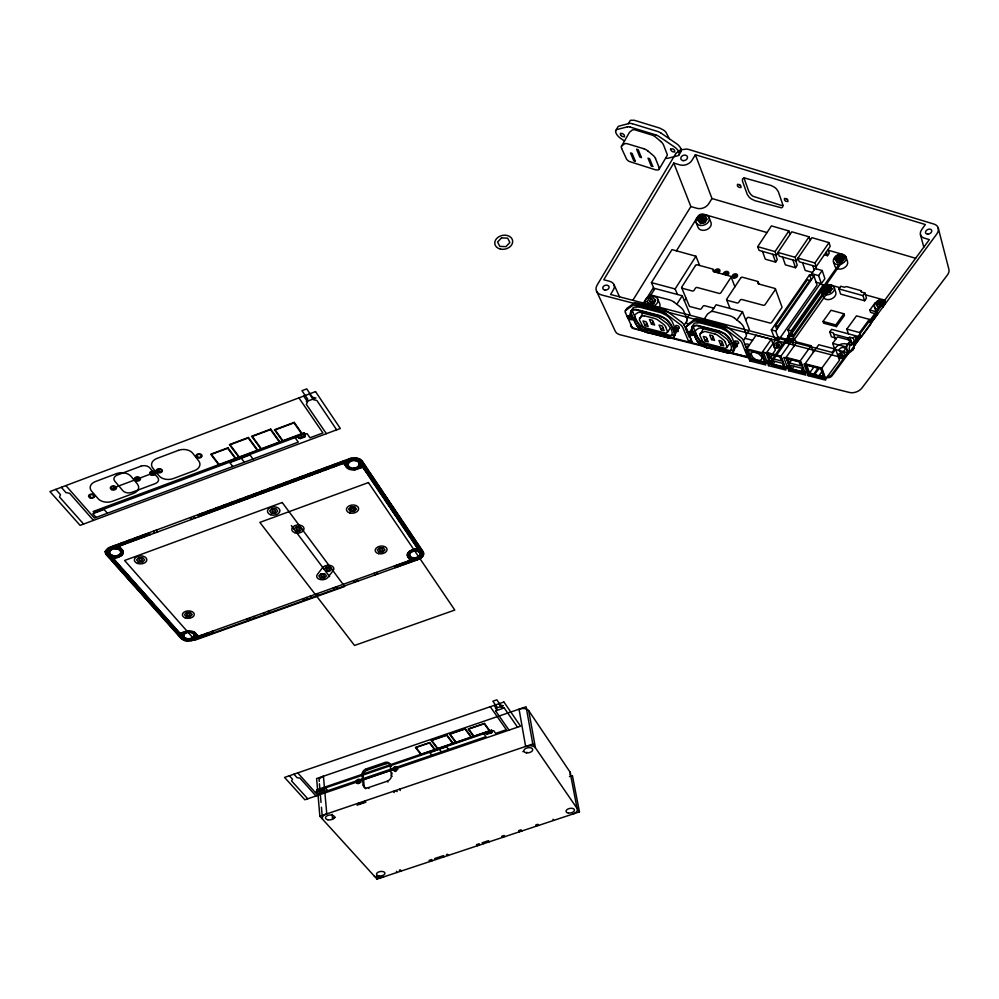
<?xml version="1.0" encoding="UTF-8"?>
<svg xmlns="http://www.w3.org/2000/svg" width="999" height="999" viewBox="0 0 999 999"><rect width="100%" height="100%" fill="white"/><g stroke="black" fill="none" stroke-linecap="round" stroke-linejoin="round"><path stroke-width="1.5" d="M693.056 333.778L692.831 333.379A9.241 6.581 -17.3 0 0 691.146 332.018L688.224 331.593L688.561 333.604A9.278 6.618 -17.7 0 0 690.247 334.965C693.418 336.863 694.567 333.341 690.996 333.991A6.319 4.508 -17.7 0 1 689.51 332.779L689.335 332.505A2.11 1.511 -17.6 0 1 689.173 331.855L689.56 331.418M737.324 345.142L737.112 344.742A9.153 6.419 -18.4 0 0 735.489 343.406L732.629 342.994L732.904 344.98A9.191 6.456 -18.8 0 0 734.527 346.316C737.587 348.201 738.848 344.63 735.289 345.342A6.269 4.396 -18.8 0 1 733.853 344.156L733.691 343.893A2.098 1.474 -18.6 0 1 733.541 343.256L733.94 342.819M630.669 312.337C630.681 308.978 634.952 308.916 637.3 309.702L659.34 315.434L664.01 317.632A32.592 23.414 -15.9 0 1 667.532 320.342C672.552 324.712 680.244 340.209 668.331 337.662L646.64 332.13L641.97 329.97A33.042 23.976 -17.1 0 1 638.398 327.285L635.501 323.713L630.981 313.761M628.371 316.233L630.381 316.396M691.558 328.047L693.056 325.936L697.252 325.674L719.255 331.368L723.726 333.491A32.005 22.527 -17.5 0 1 727.072 336.126C730.456 340.372 735.376 346.915 732.929 352.247A2.335 1.636 -18.4 0 1 732.105 352.822L728.795 353.171A11.926 8.379 -18.5 0 1 727.284 352.884L707.192 347.777M615.734 130.956L615.771 130.807A2.285 1.823 -18.9 0 1 615.933 130.382L617.869 126.973A1.811 1.449 -19 0 1 619.18 126.049L629.308 123.451M679.233 154.308L679.183 154.458A2.26 1.761 -20.7 0 1 679.008 154.87A1.786 1.386 -20.7 0 1 677.709 155.769L667.782 158.292A4.52 3.534 -20.3 0 1 665.646 158.229M681.218 150.999L681.181 151.149A2.26 1.761 -20.9 0 1 680.993 151.548L679.008 154.87M630.756 311.788L632.704 309.94L636.413 309.915L659.128 315.796L663.773 317.982A32.43 23.302 -15.9 0 1 667.282 320.679C670.841 325.025 676.148 331.606 673.813 337.2A2.36 1.686 -16.9 0 1 672.989 337.787L669.605 338.137A12.075 8.666 -17.1 0 1 668.056 337.837L647.327 332.58A21.091 15.26 -16.7 0 1 643.618 331.156M642.744 313.037L639.348 319.68A6.918 5.02 -16.4 0 0 639.547 320.229L642.507 325.861A15.485 11.214 -16.7 0 0 645.042 327.759L665.958 333.216L667.582 331.718L665.646 326.923M847.202 345.429L849.637 342.345L853.134 342.944A3.309 2.248 -21.5 0 1 854.045 344.093M153.484 531.143L154.233 533.229M198.227 514.61L198.926 516.733M250.624 619.592L250.037 617.744M264.685 614.56L264.123 612.687M703.333 328.708L699.799 335.202A6.831 4.858 -18 0 0 699.974 335.726L702.697 341.221A15.285 10.839 -18.2 0 0 705.107 343.082L725.386 348.376L727.022 346.903L725.274 342.22M307.055 599.363L306.543 597.477M628.396 123.689L630.082 120.754A1.661 1.336 -19.7 0 1 630.619 120.28L634.24 120.255L659.64 128.059L663.423 129.995A22.577 17.807 -19.8 0 1 665.858 132.118L669.355 138.774M673.776 163.049L603.783 279.757L609.727 281.331A8.616 6.394 -15.4 0 1 613.511 289.61L610.551 294.48L832.142 352.385L835.401 347.902A8.204 5.582 -21.2 0 1 846.315 343.931L851.56 345.317L929.357 239.623L923.975 238.012A8.779 6.131 -25.7 0 1 921.715 229.558L925.361 224.55L695.366 154.745L692.032 160.252A9.191 7.143 -20.9 0 1 679.932 164.897L673.776 163.049L690.871 206.556L696.852 208.292A8.966 6.806 -20.4 0 0 708.691 203.796L711.987 198.539L695.366 154.745M625.561 312.675A3.896 2.847 -15.9 0 1 625.262 310.826L626.81 308.516A1.311 0.962 -15.9 0 1 627.16 308.142L634.577 302.809A1.324 0.974 -16.2 0 1 634.952 302.597L663.511 309.428A13.699 9.915 -16.7 0 1 667.232 311.376L681.63 322.24M632.842 300.312L690.871 206.556M631.043 311.126L633.129 307.817A2.398 1.748 -16.1 0 1 633.903 307.18L639.135 307.043L661.051 312.762L665.696 314.96A32.48 23.364 -16 0 1 669.205 317.657L672.027 321.216L675.986 330.332A11.526 8.254 -16.7 0 1 676.423 331.768L674.125 336.825M654.395 289.473L651.435 282.63L671.99 249.6L695.928 256.231L699.637 265.459M642.782 304.021L646.278 298.426A2.248 1.648 -16.7 0 1 646.84 297.802L649.525 295.816A1.998 1.474 -16.8 0 1 650.711 295.379A5.932 4.333 -16.8 0 1 653.234 295.629L669.58 299.887A17.595 12.762 -16.9 0 1 674.387 302.435M647.24 297.515L653.521 287.462M676.423 250.824L697.976 216.308A4.171 3.134 -20.1 0 1 703.496 214.223L767.032 232.555M650.711 295.367L654.994 288.511L682.267 295.766L689.922 314.048L686.937 318.644L683.703 310.926A24.638 17.782 -16.8 0 0 679.645 306.481L674.45 302.385M647.115 301.698L649.063 298.589L653.284 297.889L655.556 300.299L653.796 303.846L649.587 304.545L647.115 301.698L649.587 304.545M698.064 220.329L700.162 216.97L704.532 216.246L706.992 219.368L704.882 222.715L700.524 223.426L698.251 220.804M649.387 304.096L653.596 303.396L655.556 300.299M700.524 223.426L704.695 222.228L706.805 218.881M645.129 325.711L643.006 320.966L646.091 321.753L648.201 326.498L645.129 325.711L646.728 323.189M651.573 324.238L649.462 319.493L652.534 320.279L654.632 325.025L651.573 324.238L653.171 321.715M677.459 294.48L675.137 288.961L695.928 256.231M676.847 304.233L682.267 295.766M639.447 318.294L639.522 318.182A1.336 0.974 -16.2 0 1 639.81 317.882L642.382 315.984L644.28 315.809M661.126 329.795L659.053 325.087L662.112 325.874L664.173 330.582L661.126 329.795L662.737 327.285M684.402 300.861L686.063 298.276M362.612 801.735L363.012 803.159M667.394 332.555L670.004 328.509M689.984 336.763L689.435 337.6L684.165 325.212L686.713 321.166M691.957 326.873L694.105 323.626A2.373 1.698 -17.8 0 1 694.892 323.002L700.012 322.864L721.241 328.409L725.711 330.544A32.055 22.59 -17.6 0 1 729.058 333.179L731.693 336.638L735.276 345.529A11.376 7.98 -18.2 0 1 735.651 346.94L733.241 351.885M668.081 337.812A9.49 6.793 -17 0 0 671.266 338.236A3.846 2.747 -16.9 0 0 672.652 337.937L688.91 342.058L690.933 338.986M703.658 319.905L707.255 314.448A2.223 1.598 -18.4 0 1 707.841 313.836L710.526 311.888A1.973 1.424 -18.5 0 1 711.688 311.463A5.844 4.183 -18.4 0 1 714.148 311.7L729.994 315.834A17.37 12.325 -18.5 0 1 734.615 318.306M711.688 311.451L716.096 304.757L742.519 311.775L749.425 329.62L746.365 334.103L743.443 326.573A24.326 17.195 -18.4 0 0 739.622 322.252M778.258 252.51L776.373 255.307L759.078 250.412L757.704 246.666L771.428 225.886L788.873 230.956L790.059 234.403M399.862 789.098L400.212 790.534M705.257 341.071L703.333 336.451L706.318 337.212L708.241 341.833L705.257 341.071L706.905 338.611M711.6 339.623L709.69 335.002L712.674 335.764L714.572 340.397L711.6 339.623L713.249 337.163M776.373 255.307L775.049 251.598L788.873 230.956M798.114 258.454L796.39 260.976L779.27 256.131L777.959 252.422L791.795 231.805L809.053 236.825L810.189 240.235M762.474 251.373L765.309 259.203L775.599 262.1L777.284 259.603L775.686 255.12M736.95 320.055L742.519 311.775M720.766 345.042L718.893 340.447L721.852 341.208L723.713 345.791L720.766 345.042L722.414 342.582M699.937 333.853L700.012 333.741A1.324 0.937 -17.8 0 1 700.311 333.454L704.745 331.418A6.206 4.408 -17.8 0 1 705.369 331.543L714.834 333.991M726.81 347.727L729.482 343.768M745.716 320.042L747.065 318.057A1.311 0.924 -19.4 0 1 748.8 317.42L769.942 323.014A1.311 0.924 -20 0 0 771.678 322.377L781.817 307.692A1.311 0.937 -20.5 0 0 781.955 306.943L775.411 288.911M796.39 260.976L795.117 257.292L809.053 236.825M797.989 258.117L811.95 237.662L829.02 242.632L830.219 246.353L816.195 266.596L799.25 261.788L797.989 258.117L814.972 262.937L816.195 266.596M765.983 363.424L761.875 352.759L746.715 348.863L756.043 335.289L771.265 339.26L775.336 350.075L765.983 363.424L750.923 359.603L743.431 340.522L746.053 336.576A5.532 3.896 -18.9 0 0 746.265 334.141M782.629 257.08L785.364 264.847L795.541 267.72L797.252 265.235L795.716 260.789M509.028 730.119L495.591 710.888L496.79 709.128L494.18 705.381M749.038 354.795L747.539 356.968L731.768 352.959A3.796 2.66 -18.4 0 1 730.419 353.221A9.366 6.568 -18.5 0 1 727.309 352.847M814.972 262.937L829.02 242.632M749.849 360.939L745.366 349.55L761.4 353.658L765.758 364.96L749.849 360.939L751.398 358.703L748.089 350.249M771.365 329.907L809.577 274.762L813.985 275.999L817.045 285.065L778.895 339.61L774.562 338.474L771.365 329.907L775.711 331.044L778.895 339.61M776.797 329.495L775.424 325.811L807.367 279.757L809.789 280.432L810.164 281.506M812.312 275.537L811.675 273.651L815.221 268.531L822.202 270.504L824.899 278.634L821.353 283.691L816.083 282.218M396.79 872.527L396.453 871.253M778.196 327.472L777.821 326.448L809.789 280.432M824.387 254.782L827.509 255.682L829.257 253.172L828.059 249.475M775.711 331.044L813.985 275.999M761.875 352.759L771.265 339.26M852.746 350.237L853.333 349.3A13.437 9.153 -21.2 0 0 854.307 345.604A9.441 6.431 -21.3 0 0 854.145 344.068L854.32 345.804A14.073 9.59 -21.2 0 1 853.72 348.439L851.285 351.511L847.801 350.911M821.353 283.691L818.643 275.612L822.202 270.504M788.735 364.623L785.738 368.818L771.653 365.247L766.77 352.46L777.597 336.963L791.87 340.696L793.918 346.328M835.426 259.69L837.649 256.518L841.845 255.819L843.818 258.291L841.745 261.913L837.549 262.612L835.426 259.69L837.549 262.612M787.936 329.895L820.017 284.103L823.301 285.027L825.087 290.359L793.019 335.839L789.797 334.99L787.936 329.895L791.183 330.756L793.019 335.839M770.291 358.092L768.743 354.021L779.919 356.893L781.43 360.939L770.291 358.092L772.477 354.982M791.183 330.756L823.301 285.027M824.674 289.111L826.847 289.71L827.734 292.37L794.367 339.56L788.998 338.149L788.074 335.614L789.36 333.791M843.843 255.756L844.317 257.255A4.058 2.885 -23.1 0 1 843.818 259.603L770.729 363.474L770.217 362.137L843.356 258.117A4.058 2.885 -23.1 0 0 842.107 254.221L828.296 250.237M768.531 365.671L763.373 352.21L780.868 356.705L785.863 370.067L768.531 365.671L770.092 363.449L766.071 352.909M786.862 339.385L788.561 336.963M823.875 286.738L823.95 286.651A3.996 2.81 -22.1 0 1 829.245 284.69L839.834 287.65M837.399 262.163L841.595 261.463L843.818 258.291M823.713 290.16L825.886 287.075L830.032 286.388L831.992 288.773L829.957 292.295L825.836 292.982L823.713 290.16L825.836 292.982M827.597 285.314A6.643 4.67 -22.1 0 0 822.227 293.169L823.863 290.609M826.41 286.988L827.734 285.102A6.643 4.67 -22.1 0 1 834.315 287.887A6.643 4.67 -22.1 0 1 829.882 294.181A6.643 4.67 -22.1 0 1 822.177 293.007M772.726 364.473L771.178 360.427L782.304 363.261L783.815 367.282L772.726 364.473L774.899 361.376M794.367 339.56L793.456 337.038L826.847 289.71M785.738 368.818L780.993 356.106L791.87 340.696M825.686 292.545L829.819 291.858L831.992 288.773M807.329 370.017L804.719 373.638L790.771 370.092L786.063 357.405L796.965 342.033L811.101 345.729L813.398 352.235M432.08 860.813L431.78 859.515L429.071 860.414L429.97 861.513M838.935 288.923L840.833 286.251L844.417 287.25L846.34 286.551L860.913 290.634L861.35 291.983L864.909 292.982L866.508 298.114L864.597 300.761L840.609 294.093L838.935 288.923L862.986 295.642L864.597 300.761M789.497 362.999L787.999 358.966L799.063 361.8L800.524 365.821L789.497 362.999L791.695 359.915M823.026 321.466L831.031 310.264L843.893 313.761L844.455 315.484L836.413 326.611L823.613 323.177L823.026 321.466L835.851 324.912L836.413 326.611M788.723 370.791L783.753 357.442L801.073 361.888L805.868 375.124L788.723 370.791L790.296 368.581L786.425 358.129M791.832 369.33L790.346 365.309L801.36 368.119L802.821 372.115L791.832 369.33L794.03 366.258M443.906 856.88L443.618 855.581L434.702 858.541L436.238 859.427M804.719 373.638L800.137 361.026L811.101 345.729M805.082 363.773L818.78 344.755L835.664 349.188L839.435 360.289L825.698 378.958L809.04 374.725L805.082 363.773L821.877 368.082L825.698 378.958M835.763 339.173L834.927 337.774L831.405 336.838L829.732 331.905L831.58 329.345L861.138 337.25L870.816 324.138L869.33 319.368L856.48 315.859L846.827 329.121L848.388 333.841M835.851 324.912L843.893 313.761M862.986 295.642L864.909 292.982M813.873 367.07L809.689 372.827L819.679 376.398L819.267 375.262L821.827 371.765M808.179 375.711L803.983 364.123L821.615 368.631L825.661 380.144L808.179 375.711L809.764 373.526L806.618 364.797M834.59 348.901L832.716 343.381L837.412 336.913L850.536 340.397L851.21 342.432M813.873 373.888L818.056 368.144M814.285 375.025L819.105 368.419M821.877 368.082L835.664 349.188M882.017 304.907L876.822 311.963L877.547 314.323L870.579 312.4L869.842 310.04L875.024 302.959L882.017 304.907L882.741 307.28M479.483 845.067L479.233 843.755L476.486 844.667L477.36 845.766M879.507 307.342L878.383 307.542L876.398 304.782L878.608 301.76L882.691 301.074L883.441 302.01M835.813 349.613L847.776 352.747L845.816 346.828L850.536 340.397M851.148 342.27L854.907 343.082L853.308 338.199L855.181 335.652L856.767 340.547M861.138 337.25L859.627 332.555L869.33 319.368M848.913 351.211L831.63 374.662A3.796 2.56 -20.4 0 1 827.434 376.598M854.145 344.106L859.515 336.813M870.241 322.277L876.335 313.986M882.317 305.881L884.14 303.409A3.946 2.71 -23 0 0 883.029 299.712L865.484 294.817M849.974 351.486L832.042 375.811A3.784 2.547 -20.4 0 1 827.01 377.634L826.722 377.56M854.32 345.592L860.589 337.1M870.616 323.501L877.409 314.285M882.691 307.13L884.515 304.658A3.946 2.71 -23 0 0 885.039 302.422L884.664 301.161M293.943 529.033L296.191 526.748L300.162 526.76L301.873 529.07L299.625 531.343L295.654 531.331M324.026 569.168L326.236 566.982L330.082 566.982L331.705 569.155L329.483 571.341L325.649 571.341M702.035 345.242L706.53 347.34L727.559 352.709C739.048 355.244 732.192 340.159 727.334 335.801A32.168 22.652 -17.5 0 0 723.975 333.154L719.48 331.019L696.54 325.15L692.22 326.211L691.77 329.807M674.849 335.264L669.829 335.352L648.126 329.795L643.443 327.622A33.079 24.026 -17.2 0 1 639.884 324.937L636.975 321.366L632.717 312M734.003 350.362L729.095 350.449L708.054 345.067L703.546 342.957A32.667 23.214 -18.7 0 1 700.149 340.334L697.427 336.85L693.568 327.722M674.525 327.547L674.163 327.934A2.123 1.523 -17.2 0 0 674.325 328.634L674.487 328.921A6.344 4.545 -17.3 0 0 675.998 330.132L678.071 329.845M113.399 487.962L159.316 470.754M829.732 331.905L833.266 332.854L833.703 334.153L847.976 337.949L849.837 337.275L853.308 338.199M495.591 710.888L504.22 707.929L517.544 727.222M365.871 788.76A5.107 3.909 -41.1 0 1 364.198 786.263L363.174 785.052L362.075 774.625A5.095 3.884 -40.7 0 1 366.221 768.905L385.065 762.474A5.095 3.896 -40.1 0 1 390.147 765.034L391.084 766.183M364.198 786.263L363.112 775.836A5.082 3.884 -40.7 0 1 367.245 770.129L386.064 763.698A5.082 3.896 -40.2 0 1 391.084 765.896M439.323 749.238L446.503 746.777L448.539 749.462M439.373 749.312L429.795 752.584L431.805 755.169M358.254 781.318L395.154 768.731M363.174 785.052A5.12 3.909 -41 0 0 368.231 787.674L387.225 781.206A5.12 3.934 -40.5 0 0 391.371 775.436L390.147 765.034M319.855 816.245L532.792 744.005L579.445 811.862L377.035 879.095L319.855 816.245L316.621 778.546L526.111 706.768L532.792 744.005M357.08 805.169L365.884 802.185L364.847 800.973M569.467 776.585L572.415 775.586L579.445 811.862M787.474 339.772L789.26 339.298A6.444 4.458 -20.1 0 1 796.203 342.994M786.001 340.322L787.337 339.972M627.347 126.873L617.245 129.458A1.811 1.449 -18.8 0 0 615.921 130.382M744.168 177.872L742.532 178.921L742.419 180.956L747.24 194.38L748.988 196.928A22.028 16.533 -22.9 0 0 751.211 198.863L754.72 200.624L781.53 207.854L782.729 206.93L782.879 204.97L778.371 191.746L776.66 189.198A21.828 16.309 -22.3 0 0 774.462 187.238L770.978 185.452L744.168 177.872A8.354 6.319 -22.7 0 0 744.255 178.721L748.925 191.733L750.686 194.293A22.053 16.571 -23.1 0 0 752.909 196.241L780.344 205.107A5.632 4.171 -23 0 0 782.941 205.394M876.398 304.782L878.258 307.105L879.894 306.83M788.498 340.971L791.895 340.409L793.543 342.295M400.924 871.153L399.363 870.291L400.374 869.954L401.323 871.028M448.076 855.494L446.541 854.607L447.564 854.27L448.476 855.369M483.678 843.668L482.18 842.769L488.461 840.683L489.323 841.795M358.254 803.208L359.952 804.195M691.62 329.245L690.646 330.382A6.019 4.296 -17.8 0 0 692.719 332.068M395.479 790.584L397.14 791.583M504.22 707.929L501.51 707.517L498.901 703.758M179.583 636.763L184.615 637.549M190.697 638.498L195.704 639.285M180.582 637.874L193.856 639.947M181.681 638.998L191.908 640.596M184.116 640.322L188.611 641.021M171.616 627.834L175.662 628.471M206.493 633.366L208.828 633.728M172.615 628.958L176.661 629.595M186.576 631.168L194.805 632.467M204.645 634.028L208.616 634.652L208.029 632.804M173.614 630.082L177.66 630.719M184.553 631.805L188.224 632.379M192.295 633.029L195.954 633.603M202.797 634.69L206.768 635.314M174.613 631.193L178.646 631.83M182.692 632.467L185.951 632.979M193.694 634.203L196.928 634.715M200.949 635.352L204.932 635.976M175.612 632.317L179.645 632.941M180.844 633.141L184.715 633.741M194.068 635.214L197.902 635.826M199.101 636.013L203.084 636.638M176.611 633.428L183.978 634.59M193.918 636.151L201.236 637.3M177.61 634.54L183.666 635.489M193.369 637.025L199.388 637.961M178.596 635.651L183.804 636.463M192.382 637.812L197.552 638.623M628.796 315.784L627.185 316.196L627.797 318.032A9.403 6.843 -16.1 0 0 629.57 319.43L632.554 319.867L632.155 317.807A9.366 6.806 -15.6 0 0 630.381 316.396M164.56 619.929L168.631 620.579M165.572 621.053L169.643 621.715M166.583 622.19L170.642 622.839M167.595 623.326L171.653 623.975M168.606 624.45L172.652 625.099M169.605 625.586L173.664 626.223M213.574 632.879L211.488 631.568M170.617 626.71L174.663 627.347M156.381 610.776L160.489 611.438M157.417 611.925L161.513 612.587M158.441 613.074L162.537 613.736M159.465 614.223L163.561 614.885M160.489 615.359L164.573 616.021M161.501 616.508L165.584 617.17M162.525 617.644L166.608 618.306M163.536 618.793L167.62 619.442M149.151 602.672L153.284 603.346M150.187 603.833L154.321 604.507M151.224 604.994L155.357 605.669M152.26 606.156L156.381 606.818M153.297 607.305L157.417 607.979M154.321 608.466L158.441 609.14M155.357 609.615L159.465 610.289M140.772 593.281L144.942 593.968M141.821 594.467L145.991 595.154M142.869 595.641L147.04 596.328M143.918 596.815L148.089 597.502M144.967 597.989L149.126 598.676M146.016 599.163L150.175 599.85M255.569 617.819L253.521 616.495M147.065 600.337L151.211 601.011M148.102 601.498L152.248 602.172M133.342 584.964L137.55 585.676M134.415 586.163L138.611 586.863M135.477 587.35L139.673 588.049M136.538 588.548L140.734 589.248M137.6 589.735L141.783 590.434M138.661 590.921L142.845 591.608M269.643 612.774L267.607 611.438M139.71 592.107L143.893 592.794M124.75 575.349L128.996 576.061M125.837 576.56L130.07 577.272M126.91 577.759L131.144 578.483M127.984 578.97L132.218 579.682M129.058 580.169L133.292 580.881M130.132 581.381L134.353 582.08M131.206 582.579L135.427 583.279M132.28 583.778L136.488 584.477M117.133 566.82L121.416 567.544M118.232 568.044L122.502 568.768M119.318 569.268L123.589 569.992M120.417 570.491L124.675 571.216M121.503 571.703L125.762 572.427M122.59 572.927L126.836 573.638M123.676 574.138L127.922 574.85M109.428 558.191L113.736 558.928M110.539 559.428L114.848 560.164M111.638 560.664L115.946 561.401M112.75 561.9L117.045 562.637M113.849 563.136L118.132 563.873M312.063 597.564L310.052 596.216M114.947 564.36L119.231 565.097M116.046 565.596L120.33 566.321M106.693 549.275L110.964 550.012M120.679 551.71L123.289 552.16M105.906 550.199L110.077 550.924M120.717 552.772L123.177 553.196M105.395 551.161L109.653 551.91M120.292 553.746L122.752 554.183M105.182 552.185L109.69 552.971M119.418 554.657L122.015 555.107M105.357 553.271L110.352 554.133M117.919 555.444L120.954 555.968M106.106 554.457L113.099 555.669M114.348 555.881L119.418 556.755M107.218 555.706L117.482 557.479M108.329 556.942L115.534 558.191M118.819 543.943L123.152 544.705M116.858 544.667L121.191 545.429M114.91 545.392L119.243 546.153M112.949 546.116L120.18 547.377M111.001 546.84L121.279 548.626M109.178 547.577L116.159 548.801M117.183 548.975L122.377 549.887M107.767 548.401L112.462 549.213M120.03 550.536L123.064 551.061M132.542 538.873L136.863 539.647M130.582 539.597L134.902 540.372M128.621 540.322L132.942 541.096M126.661 541.046L130.981 541.82M124.7 541.77L129.021 542.532M122.74 542.494L127.06 543.256M120.779 543.219L125.112 543.98M146.291 533.791L149.962 534.453M144.331 534.527L148.639 535.289M142.358 535.252L146.678 536.013M140.397 535.976L144.718 536.75M138.436 536.7L142.745 537.474M136.463 537.425L140.784 538.199M134.503 538.149L138.824 538.923M148.252 533.079L150.562 534.59M398.289 564.56L402.16 565.272M396.378 565.247L400.249 565.946M394.555 565.946L398.339 566.633M395.379 567.132L396.428 567.32M409.777 560.439L413.636 561.151M407.854 561.126L411.713 561.838M405.944 561.813L409.802 562.524M404.033 562.499L407.892 563.211M402.11 563.186L405.981 563.898M400.199 563.873L404.071 564.585M199.663 514.085L203.933 514.872M408.004 552.797L410.202 553.209M419.792 554.994L423.189 555.619M198.102 514.897L201.948 515.609M407.492 553.758L409.715 554.17M419.18 555.919L422.589 556.555M198.364 516.046L199.975 516.346M407.255 554.757L409.64 555.207M418.144 556.78L421.765 557.454M407.355 555.819L410.177 556.343M416.496 557.517L420.679 558.291M192.957 516.558L195.217 518.094M407.854 556.93L410.164 560.302L198.314 636.288L195.554 633.154A7.58 4.67 -2.9 0 0 185.302 631.53L180.057 633.416L113.686 558.866L119.181 556.843A8.104 5.22 -0.4 0 0 122.253 549.737L119.131 546.191L343.706 463.274L346.328 467.107A8.092 5.569 -6.1 0 0 356.993 469.268L362.724 467.157L417.307 548.114L411.85 550.074A7.605 4.945 -8 0 0 407.854 556.93L419.28 559.078M408.703 558.166L417.47 559.777M409.515 559.353L415.547 560.464M213.574 508.941L217.844 509.74M416.583 547.027L420.467 547.764M211.588 509.677L215.859 510.477M417.107 548.189L421.266 548.963M209.59 510.414L213.873 511.213M415.184 548.876L422.077 550.174M207.605 511.151L211.875 511.95M413.249 549.575L422.889 551.373M205.619 511.875L209.89 512.674M411.351 550.274L415.172 550.986M418.169 551.548L423.476 552.534M203.634 512.612L207.904 513.411M409.877 551.048L412.512 551.535M419.705 552.884L423.663 553.621M201.648 513.349L205.919 514.148M408.791 551.898L411.101 552.322M420.005 553.983L423.551 554.645M227.522 503.783L231.793 504.595M410.839 538.511L414.747 539.248M225.524 504.52L229.795 505.332M411.663 539.735L415.559 540.471M223.539 505.257L227.797 506.068M412.487 540.958L416.383 541.695M221.541 505.993L225.811 506.805M413.311 542.17L417.207 542.907M219.543 506.73L223.813 507.542M414.123 543.394L418.019 544.13M217.557 507.467L221.828 508.279M414.947 544.605L418.831 545.342M215.559 508.204L219.842 509.003M415.759 545.816L419.642 546.553M239.51 499.363L243.768 500.174M405.856 531.131L409.79 531.88M237.512 500.099L241.77 500.911M406.693 532.367L410.626 533.116M235.514 500.836L239.772 501.648M407.517 533.603L411.451 534.353M233.516 501.573L237.774 502.385M408.354 534.827L412.275 535.576M231.518 502.31L235.776 503.121M409.178 536.063L413.099 536.8M229.52 503.046L233.778 503.858M410.015 537.287L413.923 538.024M253.521 494.18L257.779 495.005M399.987 522.427L403.946 523.189M251.523 494.917L255.769 495.741M400.824 523.676L404.782 524.438M249.513 495.666L253.771 496.478M401.673 524.925L405.631 525.686M247.515 496.403L251.76 497.215M402.51 526.173L406.456 526.923M245.517 497.14L249.762 497.952M403.346 527.41L407.292 528.171M243.506 497.877L247.764 498.701M404.183 528.658L408.129 529.408M241.508 498.626L245.766 499.438M405.02 529.895L408.966 530.644M265.572 489.735L269.805 490.559M394.892 514.872L398.888 515.659M263.561 490.472L267.794 491.296M395.754 516.146L399.737 516.92M261.551 491.221L265.796 492.045M396.603 517.407L400.574 518.169M259.54 491.958L263.786 492.782M397.452 518.656L401.423 519.43M257.542 492.694L261.788 493.518M398.301 519.917L402.272 520.679M255.532 493.444L259.777 494.255M399.138 521.166L403.109 521.94M279.645 484.527L283.878 485.364M388.898 505.981L392.919 506.768M277.635 485.277L281.868 486.101M389.76 507.255L393.768 508.041M275.624 486.026L279.857 486.85M390.621 508.528L394.63 509.315M273.601 486.763L277.847 487.587M391.483 509.802L395.479 510.589M271.591 487.512L275.836 488.336M392.332 511.076L396.341 511.863M269.58 488.249L273.826 489.073M393.194 512.35L397.19 513.124M267.57 488.998L271.815 489.822M394.043 513.611L398.039 514.385M291.745 480.069L295.966 480.906M383.691 498.264L387.737 499.063M289.722 480.806L293.943 481.643M384.565 499.55L388.599 500.349M287.7 481.555L291.933 482.392M385.439 500.836L389.473 501.635M285.689 482.305L289.922 483.129M386.301 502.135L390.334 502.922M283.679 483.041L287.899 483.878M387.162 503.409L391.196 504.208M281.656 483.791L285.889 484.615M388.037 504.695L392.058 505.482M853.134 342.944L851.335 343.681L849.812 346.116A14.073 9.528 -21.7 0 0 849.225 348.763L849.412 350.487A3.297 2.235 -21.4 0 0 850.336 351.66M305.881 474.837L310.102 475.686M377.56 489.16L381.63 489.972M303.858 475.586L308.079 476.423M378.434 490.472L382.505 491.283M301.835 476.336L306.056 477.172M379.32 491.77L383.379 492.582M299.812 477.085L304.033 477.922M380.194 493.069L384.253 493.881M297.802 477.822L302.023 478.671M381.069 494.38L385.127 495.179M295.779 478.571L300 479.408M381.943 495.666L386.001 496.478M293.756 479.32L297.977 480.157M382.817 496.965L386.863 497.764M318.032 470.354L322.24 471.203M372.24 481.268L376.336 482.092M316.009 471.103L320.217 471.953M373.127 482.592L377.222 483.416M313.986 471.853L318.194 472.689M374.013 483.903L378.109 484.727M311.95 472.602L316.171 473.439M374.9 485.227L378.983 486.038M309.927 473.339L314.148 474.188M375.786 486.538L379.87 487.362M307.904 474.088L312.125 474.937M376.673 487.849L380.756 488.661M330.207 465.859L334.415 466.708M366.858 473.301L370.979 474.138M328.184 466.608L332.38 467.457M367.757 474.625L371.878 475.462M326.149 467.357L330.357 468.206M368.656 475.961L372.777 476.798M324.126 468.106L328.321 468.956M369.555 477.297L373.663 478.121M322.09 468.856L326.298 469.705M370.454 478.621L374.563 479.445M320.067 469.605L324.263 470.454M371.341 479.945L375.449 480.769M344.455 460.589L349.975 461.725M359.178 463.611L364.672 464.735M342.42 461.351L348.913 462.674M359.128 464.772L365.584 466.083M340.384 462.1L348.301 463.723M358.629 465.834L366.483 467.432M338.349 462.849L342.532 463.711M344.23 464.048L348.127 464.847M357.692 466.795L361.563 467.594M363.236 467.932L367.382 468.781M336.313 463.598L340.509 464.46M345.167 465.409L348.514 466.083M356.193 467.657L359.528 468.331M364.148 469.28L368.294 470.117M334.278 464.348L338.474 465.209M346.091 466.758L350.287 467.607M353.334 468.231L357.505 469.08M365.047 470.616L369.193 471.466M332.242 465.097L336.438 465.959M347.302 468.169L355.194 469.767M365.959 471.953L370.092 472.802M353.771 457.817L359.865 459.078M350.624 458.341L361.888 460.664M348.526 459.09L362.849 462.038M346.491 459.84L351.698 460.914M358.591 462.325L363.761 463.386M786.75 367.407L790.084 368.256M805.731 372.227L808.378 372.902M671.266 338.199L703.596 346.403L701.648 345.292A31.543 22.403 -18.6 0 1 697.339 341.621L691.583 328.234M730.406 353.221L750.424 358.304M751.398 358.703L764.635 362.063M766.67 362.437L784.789 367.182M790.296 368.581L804.844 372.277M809.764 373.526L824.674 377.31M689.248 341.533L692.344 342.32M747.889 356.456L749.887 356.968M767.382 361.413L770.217 362.137M787.399 366.508L789.647 367.083M806.38 371.341L807.954 371.74M731.805 352.947L747.539 356.968L741.92 342.732A13.474 9.453 -18.4 0 0 739.485 339.885M630.794 325.711L631.443 327.123A3.946 2.86 -15.9 0 0 633.366 328.571L643.606 331.168L632.28 327.66L625.461 312.724M819.267 375.262L823.438 376.311L820.803 368.843L806.992 365.309M766.77 352.46L780.993 356.106M786.063 357.405L800.137 361.026M685.551 322.952L688.573 323.738M744.867 338.311L751.648 340.072A5.22 3.646 -19 0 1 752.534 340.397M788.074 335.614L793.456 337.038M713.848 308.167L704.657 305.731A1.324 0.949 -18.4 0 0 702.909 306.381L701.523 308.491A1.324 0.949 -18.2 0 1 699.775 309.141L689.934 306.543A1.324 0.962 -18 0 1 689.31 306.056L681.693 287.799M775.424 325.811L777.821 326.448M832.716 343.381L845.816 346.828M651.435 282.63L675.137 288.961M846.827 329.121L859.627 332.555M869.842 310.04L876.822 311.963M812.487 272.477L805.206 270.429L802.584 262.737M811.675 273.651L818.643 275.612M757.704 246.666L775.049 251.598M777.959 252.422L795.117 257.292M711.987 198.539L915.633 258.266M643.943 148.764L627.36 143.769A6.981 5.519 -18.7 0 0 626.648 143.594L624.712 143.694A1.374 1.086 -18.8 0 0 624.325 143.918L621.878 145.829A1.386 1.099 -18.7 0 0 621.515 146.229L629.42 132.43A1.386 1.111 -19.4 0 1 629.782 132.018L632.242 130.082A1.386 1.099 -19.5 0 1 632.642 129.858L634.365 129.733A6.656 5.282 -19.4 0 1 635.302 129.945L651.947 135.027A14.411 11.364 -19.6 0 1 655.893 137.35L660.826 141.458M630.319 127.11L655.669 134.853M632.28 123.689L657.654 131.456A16.134 12.725 -19.9 0 1 661.163 133.242M739.135 184.565L737.462 184.34L737.449 185.889A6.843 5.182 -22.3 0 0 739.01 187.312L740.983 187.575L740.896 186.101A6.818 5.157 -21.8 0 0 739.322 184.678L739.135 184.565A6.831 5.17 -22.4 0 0 740.409 185.514M677.372 328.084L679.295 328.284L679.158 326.973A6.531 4.683 -17 0 0 677.597 325.724L675.786 325.449L675.811 326.823A6.543 4.695 -17.4 0 0 677.372 328.084M786.176 198.639L784.44 198.489L784.49 199.937A6.781 5.032 -23.3 0 0 785.988 201.336L787.924 201.586L787.874 200.137A6.768 5.02 -22.9 0 0 786.363 198.751L786.176 198.639A6.768 5.02 -23.4 0 0 787.412 199.563M624.525 140.971L621.078 138.674A21.816 17.408 -19.8 0 1 617.082 134.927L616.221 133.479A6.506 5.195 -19.1 0 1 615.659 130.956M661.188 133.217L676.198 143.431A21.404 16.733 -20 0 1 680.019 147.115L680.819 148.539M665.809 313.636L680.157 324.513A13.649 9.778 -16.9 0 1 682.729 327.447L688.91 342.058M660.414 318.494L665.659 322.49A18.806 13.511 -16.3 0 1 669.218 326.511C672.814 329.283 674.063 338.599 667.407 336.188L642.657 329.158A24.426 17.707 -16.8 0 1 640.022 327.16L634.765 317.707L634.727 315.01A1.761 1.286 -16.1 0 1 635.114 314.61L637.999 312.5L639.897 312.337A6.344 4.608 -16.1 0 1 640.546 312.475L656.78 316.671A13.049 9.416 -16.4 0 1 660.364 318.531M725.861 329.258L739.535 339.847M734.677 318.256L739.672 322.215M647.926 151.011L652.797 155.107A14.411 11.276 -19.1 0 1 655.556 158.529M289.385 775.761L292.532 779.245L291.558 780.906L307.767 798.788M293.943 774.2L297.078 777.684L299.887 778.046L315.984 795.978M297.739 772.889L316.97 794.367L486.001 736.688L484.04 733.965L486.163 733.241L486.725 734.028L492.132 732.18L491.57 731.393L493.706 730.669L495.641 733.391L506.368 729.732L490.247 706.73M318.381 793.88L316.159 791.395L325.537 788.186L327.747 790.684M83.591 524.063L59.553 497.052L60.477 494.667L55.782 489.373M318.219 790.684L320.03 791.67L323.851 790.371L323.476 788.898M93.469 520.392L69.593 493.281L65.959 492.607L61.276 487.312M65.872 485.576L94.418 518.069L298.276 442.132L295.367 438.012L297.939 437.05L298.776 438.249L305.319 435.801L304.495 434.602L307.068 433.641L309.952 437.787L322.927 432.954L298.901 397.877M96.116 517.445L92.82 513.698L104.108 509.478L107.38 513.249M212.687 631.143L214.048 632.704M368.231 787.674L368.943 788.511M156.156 530.157L157.68 531.955M362.075 774.625L363.112 775.836M366.221 768.905L367.245 770.129M393.231 791.345L394.243 792.557M387.225 781.206L387.912 782.055M391.371 775.436L392.12 776.36M385.065 762.474L386.064 763.698M268.818 611.001L270.117 612.599M190.26 517.557L191.746 519.38M246.815 618.893L248.114 620.491M421.178 754.17L415.959 747.514L429.42 742.906L434.577 749.6M303.259 598.651L304.533 600.274M322.465 819.118L322.365 816.782L324.962 814.647A9.291 5.07 -6.8 0 1 326.773 813.898L323.426 776.211A9.141 5.132 -6.6 0 0 321.653 776.972L319.093 779.095L319.205 781.468M502.572 837.399L501.71 836.275L504.045 835.501L504.895 836.625M437.837 748.488L431.668 740.434L446.628 735.301L452.709 743.406M219.143 464.498L211.401 454.395L227.685 448.301L235.327 458.466M317.532 593.531L318.781 595.154M439.123 748.975L441.371 751.91M232.779 466.533L229.795 462.612L249.962 454.945L252.984 459.003M333.341 587.862L334.578 589.497M336.126 586.863L337.362 588.498M519.53 831.767L518.681 830.644L521.116 829.832L521.953 830.956M456.081 742.245L450.012 734.14L465.022 728.995L471.004 737.15M240.984 457.792L244.318 462.237M291.333 525.561L329.608 576.623M239.273 456.993L230.095 444.755L248.214 437.974L257.255 450.274M353.596 580.594L354.807 582.242M356.493 579.557L357.704 581.206M536.625 826.086L535.801 824.962L537.787 824.3L538.611 825.424M473.888 736.163L468.706 729.058L484.24 723.738L489.348 730.881M261.326 448.763L252.31 436.438L270.492 429.632L279.383 442.02M487.475 733.766L491.77 732.954L491.396 732.429M486.263 732.879L487.012 733.928M552.959 819.255L553.771 820.391M376.398 572.415L377.585 574.075M488.686 732.055L489.435 733.104M374.026 573.264L375.212 574.924M491.096 731.231L491.845 732.279M282.879 440.721L275.175 429.92L294.006 422.877L301.598 433.741M299.675 437.912L300.237 438.698L304.982 436.938L304.42 436.138M298.014 436.526L299.126 438.111M300.936 435.427L302.048 437.025M303.858 434.34L304.97 435.939M394.53 565.909L395.691 567.582M501.148 705.381L501.898 706.468M326.361 433.678L306.343 404.37L307.592 401.823L303.684 396.079M336.675 429.832L316.833 400.437L313.324 399.675L309.428 393.918M528.721 710.651L535.427 747.839A7.705 4.358 -10.5 0 0 525.624 746.428L519.055 709.178A7.58 4.408 -10.4 0 1 528.721 710.651L570.067 772.09L577.072 808.416A7.33 3.959 -11.1 0 1 572.639 814.123M620.566 134.94L620.379 133.317L622.539 133.616A7.255 5.782 -18.7 0 1 624.325 135.202L624.512 136.826L622.352 136.526A7.28 5.807 -19.2 0 1 620.566 134.94M678.833 151.86L678.021 150.449A21.379 16.683 -19.9 0 0 674.188 146.778L659.203 136.601A16.109 12.687 -19.7 0 0 655.681 134.828M596.528 291.159L615.234 331.156A9.865 7.143 -15.5 0 0 620.067 334.752L849.487 392.482A9.403 6.256 -20.8 0 0 861.962 387.987L947.364 275.062A10.04 6.868 -24.9 0 0 948.9 269.33L938.248 228.084M613.985 284.603L619.555 296.84M645.217 303.534A6.656 4.87 -16.8 0 1 649.662 296.928A6.656 4.87 -16.8 0 1 657.717 299.026L659.702 303.609A6.643 4.833 -16.8 0 1 659.365 307.242M692.045 330.045L695.903 339.148L698.638 342.62A32.63 23.177 -18.6 0 0 702.035 345.242M621.603 148.401L626.648 159.291A17.832 14.048 -19.4 0 0 629.02 161.376L655.706 169.88L658.341 169.942A1.311 1.024 -19.6 0 0 658.94 169.48L667.22 155.432A4.908 3.834 -20.1 0 0 666.957 153.759L663.536 144.955A14.51 11.401 -19.7 0 0 660.764 141.508M655.506 158.554L658.99 167.22M728.721 341.845C732.242 344.655 733.091 353.596 726.698 351.273L702.734 344.443A24.113 17.108 -18.4 0 1 700.224 342.507L695.379 333.279L695.441 330.644A1.736 1.236 -17.7 0 1 695.828 330.257L698.713 328.196L700.574 328.034A6.269 4.458 -17.7 0 1 701.198 328.159L716.945 332.23A12.875 9.103 -18 0 1 720.391 334.041L725.424 337.887A18.569 13.074 -17.9 0 1 728.783 341.82M713.298 269.555L714.173 271.778M726.648 299.837L730.032 308.454M696.128 222.54L698.051 227.397A6.918 5.182 -20 0 0 706.393 229.782A6.918 5.182 -20 0 0 710.988 222.515L709.115 217.632M731.031 276.735L734.902 286.788M758.154 281.893L758.965 284.066M796.028 341.546L796.59 343.094M772.814 254.308L775.599 262.1M792.869 259.99L795.541 267.72M809.577 274.762L811.3 279.857M833.703 334.153L835.364 339.061M821.827 292.37L823.376 296.953A6.618 4.645 -22 0 0 831.043 299.076A6.618 4.645 -22 0 0 835.801 292.382L834.177 287.45M812.711 265.609L814.185 270.017M815.521 266.396L816.345 268.843M849.837 337.275L851.448 342.158M847.976 337.949L848.613 339.885M826.31 251.998L827.509 255.682M833.441 261.8L834.927 266.371A6.743 4.77 -23 0 0 842.694 268.581A6.743 4.77 -23 0 0 847.552 261.701L846.103 257.105A6.756 4.808 -23.1 0 0 835.351 256.631A6.756 4.808 -23.1 0 0 837.861 264.573A6.756 4.808 -23.1 0 0 846.103 257.105M860.913 290.634L861.338 291.983M874.437 306.78L875.823 311.276A6.556 4.495 -22.9 0 0 876.123 311.95M920.441 234.678L923.8 247.165M630.706 312.525L637.05 326.248A31.956 23.177 -17 0 0 641.583 330.02M391.92 772.751L392.07 774.063M376.71 876.036L377.035 879.095M332.13 814.222L332.542 818.768A6.518 3.571 -6.8 0 0 335.314 817.194M319.405 783.778L320.217 793.106M320.417 795.441L321.029 802.497M321.441 807.217L322.053 814.347M632.404 318.119L630.294 318.419A6.406 4.67 -16 0 1 628.733 317.183L628.546 316.895A2.135 1.561 -15.9 0 1 628.359 316.233M630.706 311.95L629.82 314.735A6.106 4.446 -16.1 0 0 632.005 316.446M881.118 305.157A1.811 1.249 -23 0 1 878.795 304.782A1.811 1.249 -23 0 1 880.206 302.859A1.811 1.249 -23 0 1 882.204 303.684M840.059 356.78A1.761 1.186 -21 0 1 842.881 355.756M837.736 355.294A3.959 2.685 -21.1 0 1 843.106 352.872A3.959 2.685 -21.1 0 1 844.392 356.668A3.959 2.685 -21.1 0 1 838.748 358.241M788.024 339.685A3.996 2.772 -20.1 0 1 792.357 339.76A3.996 2.772 -20.1 0 1 792.707 342.994M824.05 287.25A4.121 2.897 -22.1 0 1 830.918 286.089A4.121 2.897 -22.1 0 1 827.347 291.209M876.21 303.284A4.083 2.81 -23 0 1 882.254 299.95A4.083 2.81 -23 0 1 882.042 304.97M847.202 345.429A14.086 9.553 -21.7 0 0 846.615 348.077L846.802 349.8A3.297 2.235 -21.4 0 0 847.726 350.986M631.905 326.848A3.946 2.86 -15.9 0 1 630.694 324.2M703.608 346.391A20.817 14.76 -18.3 0 0 707.18 347.802A23.776 16.858 -18.4 0 1 701.698 345.254L692.632 343.007L686.45 328.434A3.834 2.747 -17.6 0 1 686.313 326.586M686.837 318.681A5.607 4.033 -17.4 0 1 686.837 321.178M681.58 322.29A13.661 9.79 -17 0 1 684.203 325.187M625.374 310.839A1.311 0.962 -15.8 0 1 625.724 310.464L633.129 305.132A1.324 0.974 -16.1 0 1 633.503 304.932L662.037 311.738A13.686 9.89 -16.6 0 1 665.771 313.674M647.302 332.617A24.088 17.445 -16.8 0 1 641.633 329.982M725.823 329.283A13.511 9.565 -18.2 0 0 722.265 327.372L694.567 320.816A1.311 0.937 -17.8 0 0 694.193 321.016L686.788 326.223A1.286 0.924 -17.5 0 0 686.438 326.586L687.911 324.325A1.299 0.924 -17.6 0 1 688.261 323.963L695.679 318.743A1.311 0.937 -17.9 0 1 696.053 318.544L723.751 325.15A13.524 9.578 -18.3 0 1 727.322 327.035L741.046 337.625A13.487 9.466 -18.5 0 1 743.481 340.497M714.585 271.89A2.785 2.035 -19.4 0 1 716.595 269.168A2.785 2.035 -19.4 0 1 719.842 270.055A2.785 2.035 -19.4 0 1 718.244 272.889M723.413 274.313A2.785 2.023 -19.6 0 1 725.436 271.603A2.785 2.023 -19.6 0 1 728.671 272.49A2.785 2.023 -19.6 0 1 727.06 275.312M716.583 272.203A1.511 1.099 -19.4 0 1 718.518 271.478M725.399 274.625A1.498 1.099 -19.6 0 1 727.347 273.901M734.19 277.035A1.498 1.086 -19.8 0 1 736.126 276.311M687.949 331.955A2.21 1.586 -17.5 0 1 687.062 332.043M686.013 329.57A2.21 1.586 -17.5 0 1 686.725 329.071M686.975 331.818A2.21 1.573 -17.5 0 1 687.674 331.318M714.859 333.953A12.8 9.053 -17.9 0 1 718.269 335.789L722.776 339.223A14.123 9.94 -17.9 0 1 725.324 342.207M745.104 344.78A2.185 1.523 -18.9 0 1 747.864 344.081A2.185 1.523 -18.9 0 1 748.588 345.941A2.185 1.523 -18.9 0 1 746.053 347.19M745.966 346.965A2.185 1.523 -18.9 0 1 748.413 346.203M644.28 315.809A6.294 4.558 -16.2 0 1 644.917 315.946L654.682 318.469A12.975 9.353 -16.3 0 1 658.266 320.317L662.986 323.851A14.311 10.29 -16.4 0 1 665.696 326.898M776.585 346.378A1.773 1.224 -19.7 0 1 779.27 345.404M680.744 148.576A6.419 5.02 -20.7 0 1 681.293 150.986M658.89 167.27A4.108 3.197 -19.5 0 1 659.165 169.343M621.715 148.351A4.096 3.247 -18.8 0 1 621.39 146.229M629.308 123.364A5.582 4.458 -19.4 0 1 632.217 123.764M627.36 126.786A5.569 4.446 -19.3 0 1 630.269 127.185M678.758 151.898A6.406 5.007 -20.5 0 1 679.295 154.308M643.968 148.726A14.311 11.239 -19 0 1 647.876 151.049M879.57 305.382A1.811 1.236 -23 0 1 881.618 304.495M878.034 309.353A6.581 4.52 -23 0 1 875.311 303.047A6.581 4.52 -23 0 1 884.814 300.137M838.723 260.352A1.861 1.324 -23 0 1 841.108 259.465M701.585 221.041A1.911 1.436 -20 0 1 704.033 220.117M650.549 302.335A1.823 1.336 -16.8 0 1 652.896 301.448M657.717 299.026A6.656 4.87 -16.8 0 1 653.796 305.781M826.972 290.784A1.823 1.286 -22.1 0 1 829.32 289.922M693.593 327.709A10.14 7.243 -18 0 1 693.081 325.549M632.742 311.988A10.277 7.492 -16.4 0 1 632.142 309.777M383.616 876.91A7.255 3.796 -7.8 0 1 374.126 875.898M527.197 752.409A6.568 3.721 -10.5 0 1 526.423 752.422M523.151 751.685A6.568 3.721 -10.5 0 1 522.839 751.498M570.067 772.09A7.218 3.996 -11.1 0 1 570.054 774.799M358.092 783.716A1.686 1.286 -41.2 0 1 358.154 781.88A1.686 1.286 -41.2 0 1 360.09 781.118A1.686 1.286 -41.2 0 1 360.701 782.704M396.041 771.403A1.686 1.299 -40 0 1 394.617 770.217A1.686 1.299 -40 0 1 396.266 768.506A1.686 1.299 -40 0 1 397.689 769.692M670.541 149.063L670.928 150.187A7.205 5.644 -20.9 0 0 672.652 151.723L674.75 152.023L674.6 150.437A7.18 5.607 -20.4 0 0 672.889 148.888L670.541 149.063M672.889 328.259L673.538 329.757A9.303 6.681 -17.4 0 0 675.249 331.131L678.184 331.556L677.834 329.533A9.266 6.631 -16.9 0 0 676.123 328.159L673.9 327.497L672.889 328.259M734.914 341.208L735.214 342.12A6.469 4.545 -18.9 0 0 736.7 343.331L738.573 343.531L738.486 342.245A6.444 4.52 -18.5 0 0 737 341.034L734.914 341.208M750.773 353.371L752.759 357.292A20.092 13.961 -19.5 0 0 754.794 358.891C758.278 362.749 765.384 359.215 760.027 355.07A19.905 13.786 -18.5 0 0 758.004 353.459L753.346 351.81L750.773 353.371M105.282 551.535L106.031 554.383L181.031 638.373A8.891 5.47 -2.9 0 0 193.019 640.247L418.256 559.49A8.904 5.794 -8 0 0 422.977 551.498L362.3 461.213A9.49 6.518 -6.1 0 0 349.762 458.628L110.489 547.027A11.551 7.418 -0.4 0 0 108.342 548.026L105.282 551.535M307.63 399.026L306.368 401.586L315.896 398.002L312.387 397.24L306.743 388.886L301.948 390.684L307.63 399.026M675.848 153.496L597.027 285.277A10.102 7.492 -15.4 0 0 601.523 294.942L837.212 356.356A9.615 6.531 -21.2 0 0 849.949 351.735L936.725 234.091A10.29 7.193 -25.7 0 0 934.14 224.138L689.16 149.588A13.087 10.165 -20.8 0 0 686.45 149.063L680.469 149.875L675.848 153.496M695.516 265.497L681.793 287.025A1.336 0.974 -18 0 0 682.329 288.299L692.295 290.971A1.336 0.974 -18.3 0 0 694.068 290.309L695.454 288.162A1.336 0.974 -18.5 0 1 697.215 287.5L719.13 293.394A1.336 0.962 -19.1 0 0 720.891 292.744L730.906 277.51A1.349 0.974 -19.7 0 0 730.406 276.224L713.698 271.641A1.349 0.987 -19.3 0 1 713.186 270.354A1.349 0.987 -19.3 0 0 712.674 269.043L697.314 264.822A1.349 0.999 -18.9 0 0 695.516 265.497M740.771 277.922L726.76 299.076A1.324 0.949 -19.2 0 0 727.26 300.337L737 302.947A1.324 0.949 -19.4 0 0 738.748 302.285L740.159 300.175A1.324 0.949 -19.6 0 1 741.92 299.525L763.323 305.282A1.324 0.937 -20.1 0 0 765.072 304.633L775.286 289.673A1.336 0.949 -20.7 0 0 774.824 288.411L758.503 283.941A1.336 0.962 -20.4 0 1 758.029 282.667A1.336 0.962 -20.4 0 0 757.554 281.381L742.544 277.26A1.336 0.974 -20 0 0 740.771 277.922M496.678 706.643L495.479 708.403L503.321 705.706L500.599 705.294L496.828 699.837L492.882 701.198L496.678 706.643M322.577 567.669L317.37 574.437A5.969 3.834 -5.7 0 0 319.88 579.47A5.969 3.834 -5.7 0 0 327.897 577.385L333.142 570.654A5.982 3.859 -5.8 0 0 330.644 565.559A5.982 3.859 -5.8 0 0 322.577 567.669M138.624 557.642L136.538 559.902L138.511 562.15L142.557 562.15L144.655 559.902L142.682 557.642L138.624 557.642M501.51 237.887L497.589 242.008L499.812 246.378L505.944 246.641L509.865 242.532L507.667 238.162L501.51 237.887M271.915 508.653L269.668 510.988L271.453 513.336L275.474 513.361L277.734 511.038L275.949 508.678L271.915 508.653M186.526 612.549L184.465 614.66L186.289 616.745L190.16 616.72L192.22 614.61L190.397 612.512L186.526 612.549M350.886 506.768L348.576 509.09L350.212 511.426L354.17 511.451L356.481 509.14L354.845 506.793L350.886 506.768M321.016 573.751L318.806 575.923L320.442 578.084L324.263 578.071L326.473 575.911L324.85 573.751L321.016 573.751M379.57 547.739L377.297 549.962L378.846 552.172L382.679 552.172L384.965 549.962L383.416 547.752L379.57 547.739M315.534 391.62L49.95 491.57L80.12 525.362L340.309 428.484L315.534 391.62M116.608 473.588L95.442 481.543A10.552 7.03 0.8 0 0 91.583 491.133L98.102 498.663A10.49 6.968 0.5 0 0 112.388 501.311L133.304 493.494A10.49 7.005 0.1 0 0 137.35 483.978L131.006 476.348A10.552 7.08 0.4 0 0 116.608 473.588M178.421 450.362L157.03 458.404A10.539 7.155 -0.5 0 0 152.835 468.156L159.078 475.849A10.477 7.093 -0.8 0 0 173.252 478.583L194.393 470.679A10.465 7.143 -1.3 0 0 198.764 461.001L192.695 453.209A10.527 7.205 -1 0 0 178.421 450.362M140.921 466.196L117.258 475.087A6.593 4.421 0.4 0 0 114.773 481.118L122.865 490.696A6.543 4.371 0.1 0 0 131.768 492.37L155.182 483.628A6.543 4.408 -0.4 0 0 157.78 477.647L149.887 467.944A6.593 4.458 -0.1 0 0 140.921 466.196M248.439 437.475L229.395 444.617L239.036 457.48L257.954 450.424L248.439 437.475M270.729 429.133L251.611 436.288L261.089 449.25L280.082 442.17L270.729 429.133M294.243 422.365L274.475 429.77L282.642 441.208L302.285 433.878L294.243 422.365M227.909 447.814L210.689 454.258L218.918 464.985L236.026 458.603L227.909 447.814M238.399 457.317L93.157 511.513L94.181 512.687L239.323 458.553L238.399 457.317M304.233 432.754L238.986 457.092L239.822 458.229L305.032 433.903L304.233 432.754M282.205 502.509L124.588 560.476L194.992 640.134L344.68 586.475L282.205 502.509M368.431 482.567L259.852 522.39L354.533 645.454L454.782 610.052L368.431 482.567M503.921 702.022L284.54 777.422L304.87 799.774L520.541 726.198L503.921 702.022M446.853 734.964L431.118 740.346L437.612 748.825L453.246 743.481L446.853 734.964M465.259 728.658L449.463 734.065L455.844 742.594L471.54 737.225L465.259 728.658M484.478 723.401L468.169 728.983L473.663 736.5L489.885 730.956L484.478 723.401M429.645 742.569L415.422 747.439L420.954 754.507L435.114 749.675L429.645 742.569M437.112 748.726L316.646 789.884L317.345 790.671L437.737 749.55L437.112 748.726M491.52 730.144L437.587 748.563L438.161 749.312L492.07 730.893L491.52 730.144M635.352 161.276L633.778 160.802L630.531 152.972L632.117 153.446L635.352 161.276M652.747 166.446L651.186 165.984L648.026 158.204L649.6 158.666L652.747 166.446M641.42 157.555L639.847 157.08L636.613 149.226L638.199 149.7L641.42 157.555M840.771 356.955A1.761 1.186 -21.1 0 0 842.919 355.07A1.761 1.186 -21.1 0 0 840.122 354.995A1.761 1.186 -21.1 0 0 840.771 356.955M826.922 289.56A1.823 1.286 -22.1 0 0 829.145 287.562A1.823 1.286 -22.1 0 0 826.223 287.45A1.823 1.286 -22.1 0 0 826.922 289.56M879.669 304.183A1.811 1.249 -23 0 0 881.755 302.135A1.811 1.249 -23 0 0 878.845 302.197A1.811 1.249 -23 0 0 879.669 304.183M827.347 290.834A1.823 1.286 -22.1 0 0 829.57 288.836A1.823 1.286 -22.1 0 0 826.648 288.723A1.823 1.286 -22.1 0 0 827.347 290.834M734.427 277.073A1.498 1.086 -19.9 0 0 736.3 275.462A1.498 1.086 -19.9 0 0 733.89 275.262A1.498 1.086 -19.9 0 0 734.427 277.073M734.078 278.047A2.785 2.023 -19.9 0 0 737.499 275.05A2.785 2.023 -19.9 0 0 733.029 274.713A2.785 2.023 -19.9 0 0 734.078 278.047M716.82 272.24A1.511 1.099 -19.4 0 0 718.693 270.629A1.511 1.099 -19.4 0 0 716.258 270.417A1.511 1.099 -19.4 0 0 716.82 272.24M725.649 274.663A1.498 1.099 -19.6 0 0 727.509 273.052A1.498 1.099 -19.6 0 0 725.099 272.852A1.498 1.099 -19.6 0 0 725.649 274.663M701.86 221.091A1.911 1.436 -20 0 0 704.245 219.018A1.911 1.436 -20 0 0 701.186 218.694A1.911 1.436 -20 0 0 701.86 221.091M839.098 260.402A1.861 1.324 -23.1 0 0 841.358 258.341A1.861 1.324 -23.1 0 0 838.398 258.217A1.861 1.324 -23.1 0 0 839.098 260.402M701.248 219.518A1.911 1.436 -20 0 0 703.633 217.445A1.911 1.436 -20 0 0 700.561 217.108A1.911 1.436 -20 0 0 701.248 219.518M700.524 221.378A4.308 3.247 -20 0 0 705.918 216.721A4.308 3.247 -20 0 0 699 215.959A4.308 3.247 -20 0 0 700.524 221.378M838.623 258.916A1.861 1.324 -23.1 0 0 840.896 256.855A1.861 1.324 -23.1 0 0 837.924 256.731A1.861 1.324 -23.1 0 0 838.623 258.916M777.097 346.503A1.773 1.224 -19.7 0 0 779.357 344.692A1.773 1.224 -19.7 0 0 776.56 344.443A1.773 1.224 -19.7 0 0 777.097 346.503M776.36 348.127A3.996 2.772 -19.7 0 0 781.48 344.031A3.996 2.772 -19.7 0 0 775.162 343.469A3.996 2.772 -19.7 0 0 776.36 348.127M500.424 249.076A9.053 6.981 -11.9 0 0 512.599 240.484A9.053 6.981 -11.9 0 0 498.151 237.2A9.053 6.981 -11.9 0 0 500.424 249.076M185.265 617.931A6.006 3.746 -2.7 0 0 194.33 614.497A6.006 3.746 -2.7 0 0 185.414 611.438A6.006 3.746 -2.7 0 0 185.265 617.931M137.487 563.424A6.269 4.021 -1.1 0 0 146.865 559.802A6.269 4.021 -1.1 0 0 137.437 556.443A6.269 4.021 -1.1 0 0 137.487 563.424M270.704 514.785A6.256 4.171 -4 0 0 279.945 510.651A6.256 4.171 -4 0 0 270.442 507.554A6.256 4.171 -4 0 0 270.704 514.785M294.905 532.742A6.156 4.071 -4.8 0 0 304.046 528.683A6.156 4.071 -4.8 0 0 294.742 525.686A6.156 4.071 -4.8 0 0 294.905 532.742M349.812 512.986A6.169 4.133 -6.2 0 0 358.653 508.466A6.169 4.133 -6.2 0 0 349.113 505.869A6.169 4.133 -6.2 0 0 349.812 512.986M378.434 553.646A5.994 3.909 -7.1 0 0 387.075 549.313A5.994 3.909 -7.1 0 0 377.872 546.903A5.994 3.909 -7.1 0 0 378.434 553.646M351.785 510.177A1.698 1.136 -6.2 0 0 354.22 508.941A1.698 1.136 -6.2 0 0 351.586 508.229A1.698 1.136 -6.2 0 0 351.785 510.177M380.394 550.973A1.648 1.074 -7.1 0 0 382.767 549.787A1.648 1.074 -7.1 0 0 380.232 549.125A1.648 1.074 -7.1 0 0 380.394 550.973M327.048 570.142A1.648 1.061 -5.8 0 0 329.508 569.055A1.648 1.061 -5.8 0 0 327.035 568.294A1.648 1.061 -5.8 0 0 327.048 570.142M297.09 530.069A1.698 1.124 -4.8 0 0 299.6 528.946A1.698 1.124 -4.8 0 0 297.04 528.134A1.698 1.124 -4.8 0 0 297.09 530.069M187.5 615.546A1.648 1.024 -2.7 0 0 189.997 614.597A1.648 1.024 -2.7 0 0 187.537 613.761A1.648 1.024 -2.7 0 0 187.5 615.546M139.748 560.864A1.723 1.111 -1.1 0 0 142.32 559.877A1.723 1.111 -1.1 0 0 139.723 558.953A1.723 1.111 -1.1 0 0 139.748 560.864M272.877 512.05A1.723 1.149 -4 0 0 275.412 510.914A1.723 1.149 -4 0 0 272.802 510.064A1.723 1.149 -4 0 0 272.877 512.05M321.84 576.885A1.636 1.049 -5.7 0 0 324.275 575.811A1.636 1.049 -5.7 0 0 321.815 575.049A1.636 1.049 -5.7 0 0 321.84 576.885M788.91 343.431A1.773 1.224 -20.1 0 0 791.046 341.521A1.773 1.224 -20.1 0 0 788.186 341.433A1.773 1.224 -20.1 0 0 788.91 343.431M837.961 260.689A4.196 2.985 -23.1 0 0 843.081 256.044A4.196 2.985 -23.1 0 0 836.4 255.756A4.196 2.985 -23.1 0 0 837.961 260.689M927.821 234.166A3.297 2.298 -25.7 0 0 931.667 230.357A3.297 2.298 -25.7 0 0 926.423 230.419A3.297 2.298 -25.7 0 0 927.821 234.166M683.154 160.627A3.447 2.672 -20.9 0 0 687.437 156.818A3.447 2.672 -20.9 0 0 681.892 156.156A3.447 2.672 -20.9 0 0 683.154 160.627M604.87 290.035A3.234 2.398 -15.4 0 0 609.065 286.813A3.234 2.398 -15.4 0 0 603.883 286.001A3.234 2.398 -15.4 0 0 604.87 290.035M841.245 351.91A3.072 2.085 -21.2 0 0 845.004 348.626A3.072 2.085 -21.2 0 0 840.097 348.476A3.072 2.085 -21.2 0 0 841.245 351.91M700.536 225.474A6.943 5.22 -20 0 0 709.228 217.982A6.943 5.22 -20 0 0 698.089 216.758A6.943 5.22 -20 0 0 700.536 225.474M650.699 302.36A1.836 1.336 -16.8 0 0 653.109 300.537A1.836 1.336 -16.8 0 0 650.199 300.087A1.836 1.336 -16.8 0 0 650.699 302.36M351.423 510.689A2.51 1.673 -6.2 0 0 355.02 508.853A2.51 1.673 -6.2 0 0 351.136 507.804A2.51 1.673 -6.2 0 0 351.423 510.689M412.4 557.642A5.22 3.397 -8 0 0 420.005 553.858A5.22 3.397 -8 0 0 412.025 551.76A5.22 3.397 -8 0 0 412.4 557.642M351.211 467.957A5.569 3.821 -6.1 0 0 359.215 463.823A5.569 3.821 -6.1 0 0 350.587 461.363A5.569 3.821 -6.1 0 0 351.211 467.957M112.125 555.344A5.582 3.584 -0.4 0 0 120.754 552.522A5.582 3.584 -0.4 0 0 112.675 549.138A5.582 3.584 -0.4 0 0 112.125 555.344M186.201 638.398A5.207 3.209 -2.9 0 0 194.068 635.439A5.207 3.209 -2.9 0 0 186.313 632.829A5.207 3.209 -2.9 0 0 186.201 638.398M151.199 475.037A3.084 2.085 -0.4 0 0 155.832 473.201A3.084 2.085 -0.4 0 0 151.199 471.416A3.084 2.085 -0.4 0 0 151.199 475.037M197.402 457.729A3.084 2.11 -1.5 0 0 202.073 455.894A3.084 2.11 -1.5 0 0 197.49 454.07A3.084 2.11 -1.5 0 0 197.402 457.729M197.877 457.192A2.16 1.486 -1.5 0 0 201.149 455.894A2.16 1.486 -1.5 0 0 197.939 454.62A2.16 1.486 -1.5 0 0 197.877 457.192M151.661 474.488A2.173 1.461 -0.4 0 0 154.907 473.214A2.173 1.461 -0.4 0 0 151.661 471.953A2.173 1.461 -0.4 0 0 151.661 474.488M90.484 497.302A2.173 1.436 0.9 0 0 93.831 496.191A2.173 1.436 0.9 0 0 90.659 494.817A2.173 1.436 0.9 0 0 90.484 497.302M136.201 480.182A2.173 1.461 0 0 0 139.56 479.058A2.173 1.461 0 0 0 136.438 477.659A2.173 1.461 0 0 0 136.201 480.182M135.689 480.694A3.084 2.073 0 0 0 140.484 479.095A3.084 2.073 0 0 0 136.039 477.11A3.084 2.073 0 0 0 135.689 480.694M89.985 497.802A3.097 2.048 0.9 0 0 94.743 496.228A3.097 2.048 0.9 0 0 90.235 494.268A3.097 2.048 0.9 0 0 89.985 497.802M111.701 489.672A3.097 2.06 0.5 0 0 116.483 488.086A3.097 2.06 0.5 0 0 112 486.113A3.097 2.06 0.5 0 0 111.701 489.672M112.213 489.16A2.173 1.449 0.5 0 0 115.559 488.049A2.173 1.449 0.5 0 0 112.412 486.663A2.173 1.449 0.5 0 0 112.213 489.16M157.767 472.577A3.084 2.085 -0.5 0 0 162.4 470.741A3.084 2.085 -0.5 0 0 157.78 468.956A3.084 2.085 -0.5 0 0 157.767 472.577M158.229 472.028A2.173 1.474 -0.5 0 0 161.488 470.741A2.173 1.474 -0.5 0 0 158.242 469.493A2.173 1.474 -0.5 0 0 158.229 472.028M395.167 770.142A1.686 1.299 -40 0 0 396.478 767.682A1.686 1.299 -40 0 0 393.818 768.356A1.686 1.299 -40 0 0 395.167 770.142M358.254 782.729A1.686 1.286 -41.1 0 0 359.578 780.269A1.686 1.286 -41.1 0 0 356.93 780.943A1.686 1.286 -41.1 0 0 358.254 782.729M358.354 783.303A2.398 1.823 -41.1 0 0 360.077 779.757A2.398 1.823 -41.1 0 0 356.331 780.881A2.398 1.823 -41.1 0 0 358.354 783.303M395.179 770.741A2.398 1.848 -40 0 0 397.04 767.244A2.398 1.848 -40 0 0 393.244 768.194A2.398 1.848 -40 0 0 395.179 770.741M526.336 752.821A4.52 2.56 -10.5 0 0 532.729 749.5A4.52 2.56 -10.5 0 0 525.761 748.426A4.52 2.56 -10.5 0 0 526.336 752.821M327.959 819.817A4.483 2.448 -6.8 0 0 334.428 816.945A4.483 2.448 -6.8 0 0 327.535 815.584A4.483 2.448 -6.8 0 0 327.959 819.817M378.733 875.873A4.258 2.235 -7.8 0 0 384.952 873.201A4.258 2.235 -7.8 0 0 378.484 872.015A4.258 2.235 -7.8 0 0 378.733 875.873M568.344 813.036A4.296 2.323 -11.1 0 0 574.487 809.964A4.296 2.323 -11.1 0 0 567.932 809.028A4.296 2.323 -11.1 0 0 568.344 813.036M358.616 783.054A1.686 1.286 -41.2 0 0 359.827 780.569A1.686 1.286 -41.2 0 0 357.192 781.355A1.686 1.286 -41.2 0 0 358.616 783.054M395.379 770.504A1.686 1.299 -40 0 0 396.79 768.081A1.686 1.299 -40 0 0 394.13 768.631A1.686 1.299 -40 0 0 395.379 770.504"/></g></svg>
